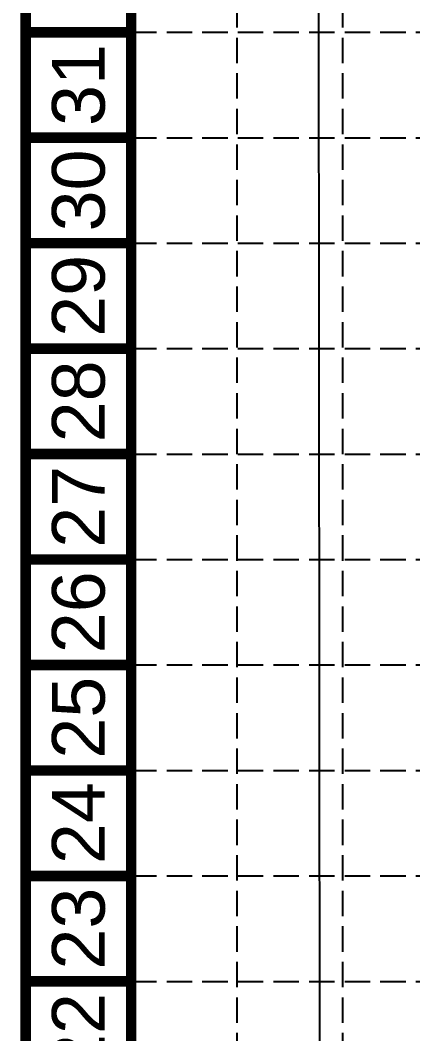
# Model space of a CAD drawing. Extents: x 4918 to 6001, y 3085 to 4816.
# Drawn here: x 4918.4 to 5018.7, y 3694.1 to 3953.6 of the extents above; entities that cross this region are included whole.
import ezdxf
from ezdxf.enums import TextEntityAlignment as Align

# ---------------------------------------------------------------- set-up
doc = ezdxf.new("R2010")
doc.units = 0
doc.header["$LTSCALE"] = 40
doc.header["$MEASUREMENT"] = 0
doc.linetypes.add('HIDDEN', pattern=[0.35, 0.25, -0.1])
doc.linetypes.add('HIDDEN2', pattern=[0.175, 0.125, -0.05])
for name, color, linetype in [('asph-ex', 2, 'HIDDEN2'), ('base', 5, 'CONTINUOUS'), ('grid', 2, 'CONTINUOUS')]:
    doc.layers.add(name, color=color, linetype=linetype)
doc.styles.get("Standard").update_dxf_attribs({"font": 'ARIAL.TTF'})

msp = doc.modelspace()

# ---------------------------------------------------------------- linework, layer by layer
at = {"layer": 'asph-ex', "color": 7, "linetype": 'Continuous'}
msp.add_line((4993.76, 4711), (4995.43, 3220.49), dxfattribs=at)
at = {"layer": 'base', "color": 7, "const_width": 2.7}
for points in [[(5999.73, 3086.55), (5999.73, 4814.55), (4919.73, 4814.55), (4919.73, 3086.55)], [(5972.73, 3113.55), (5972.73, 4787.55), (4946.73, 4787.55), (4946.73, 3113.55)]]:
    msp.add_lwpolyline(points, close=True, dxfattribs=at)
for points in [[(4946.73, 3950.55), (4919.73, 3950.55)], [(4946.73, 3923.55), (4919.73, 3923.55)], [(4946.73, 3896.55), (4919.73, 3896.55)], [(4946.73, 3869.55), (4919.73, 3869.55)], [(4946.73, 3842.55), (4919.73, 3842.55)], [(4946.73, 3815.55), (4919.73, 3815.55)], [(4946.73, 3788.55), (4919.73, 3788.55)], [(4946.73, 3761.55), (4919.73, 3761.55)], [(4946.73, 3734.55), (4919.73, 3734.55)], [(4946.73, 3707.55), (4919.73, 3707.55)]]:
    msp.add_lwpolyline(points, dxfattribs=at)
at = {"layer": 'grid', "color": 253, "linetype": 'HIDDEN', "ltscale": 0.65}
for p, q in [((4973.82, 3114.55), (4973.82, 4788.55)), ((5000.82, 3114.55), (5000.82, 4788.55)), ((4946.73, 3950.55), (5891.85, 3950.55)), ((4946.73, 3923.55), (5891.85, 3923.55)), ((4946.73, 3896.55), (5891.85, 3896.55)), ((4946.73, 3869.55), (5891.85, 3869.55)), ((4946.73, 3842.55), (5891.85, 3842.55)), ((4946.73, 3815.55), (5891.85, 3815.55)), ((4946.73, 3788.55), (5891.85, 3788.55)), ((4946.73, 3761.55), (5891.85, 3761.55)), ((4946.73, 3734.55), (5891.85, 3734.55)), ((4946.73, 3707.55), (5891.85, 3707.55))]:
    msp.add_line(p, q, dxfattribs=at)

# ---------------------------------------------------------------- texts
at = {"layer": 'base', "color": 7}
for s, p in [('31', (4933.23, 3937.05)), ('30', (4933.23, 3910.05)), ('29', (4933.23, 3883.05)), ('28', (4933.23, 3856.05)), ('27', (4933.23, 3829.05)), ('26', (4933.23, 3802.05)), ('25', (4933.23, 3775.05)), ('24', (4933.23, 3748.05)), ('23', (4933.23, 3721.05)), ('22', (4933.23, 3694.05))]:
    msp.add_text(s, height=13.5, rotation=90, dxfattribs=at).set_placement(p, align=Align.MIDDLE_CENTER)

doc.saveas('drawing.dxf')
